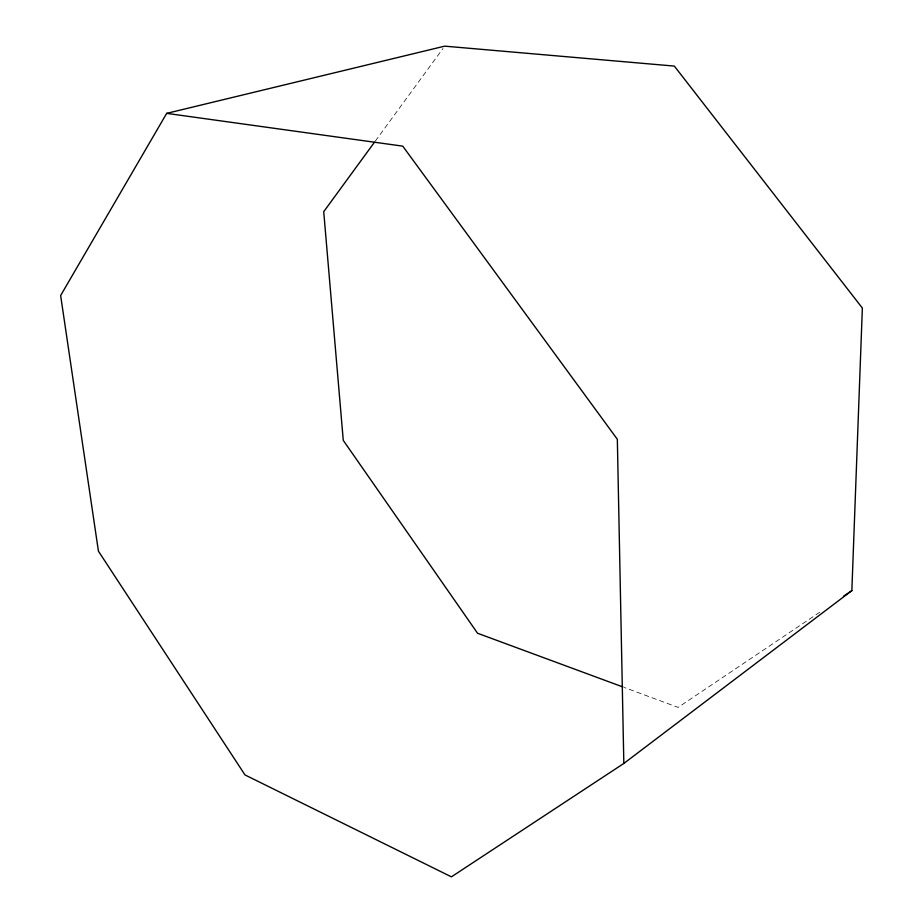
<?xml version="1.0" encoding="UTF-8"?>
<svg xmlns="http://www.w3.org/2000/svg" width="923" height="923" viewBox="0 0 923 923"><rect width="100%" height="100%" fill="white"/><g stroke="black" fill="none" stroke-linecap="round" stroke-linejoin="round"><path stroke-width="0.69" stroke-dasharray="4.62 3.46" d="M375.326 141.081L442.994 48.469M819.716 612.237L678.14 707.399L624.294 687.497"/><path stroke-width="1.38" d="M851.848 590.639L862.359 308.063L674.332 66.087L444.69 46.15L166.682 113.367L60.641 295.522L98.426 551.169L244.999 774.928L451.416 876.85L623.833 763.448L851.848 590.639L843.518 596.235M374.473 142.234L323.719 211.69L343.264 440.375L477.572 633.259L622.956 686.989M166.682 113.367L402.751 146.146L617.337 439.29L623.833 763.448"/></g></svg>
